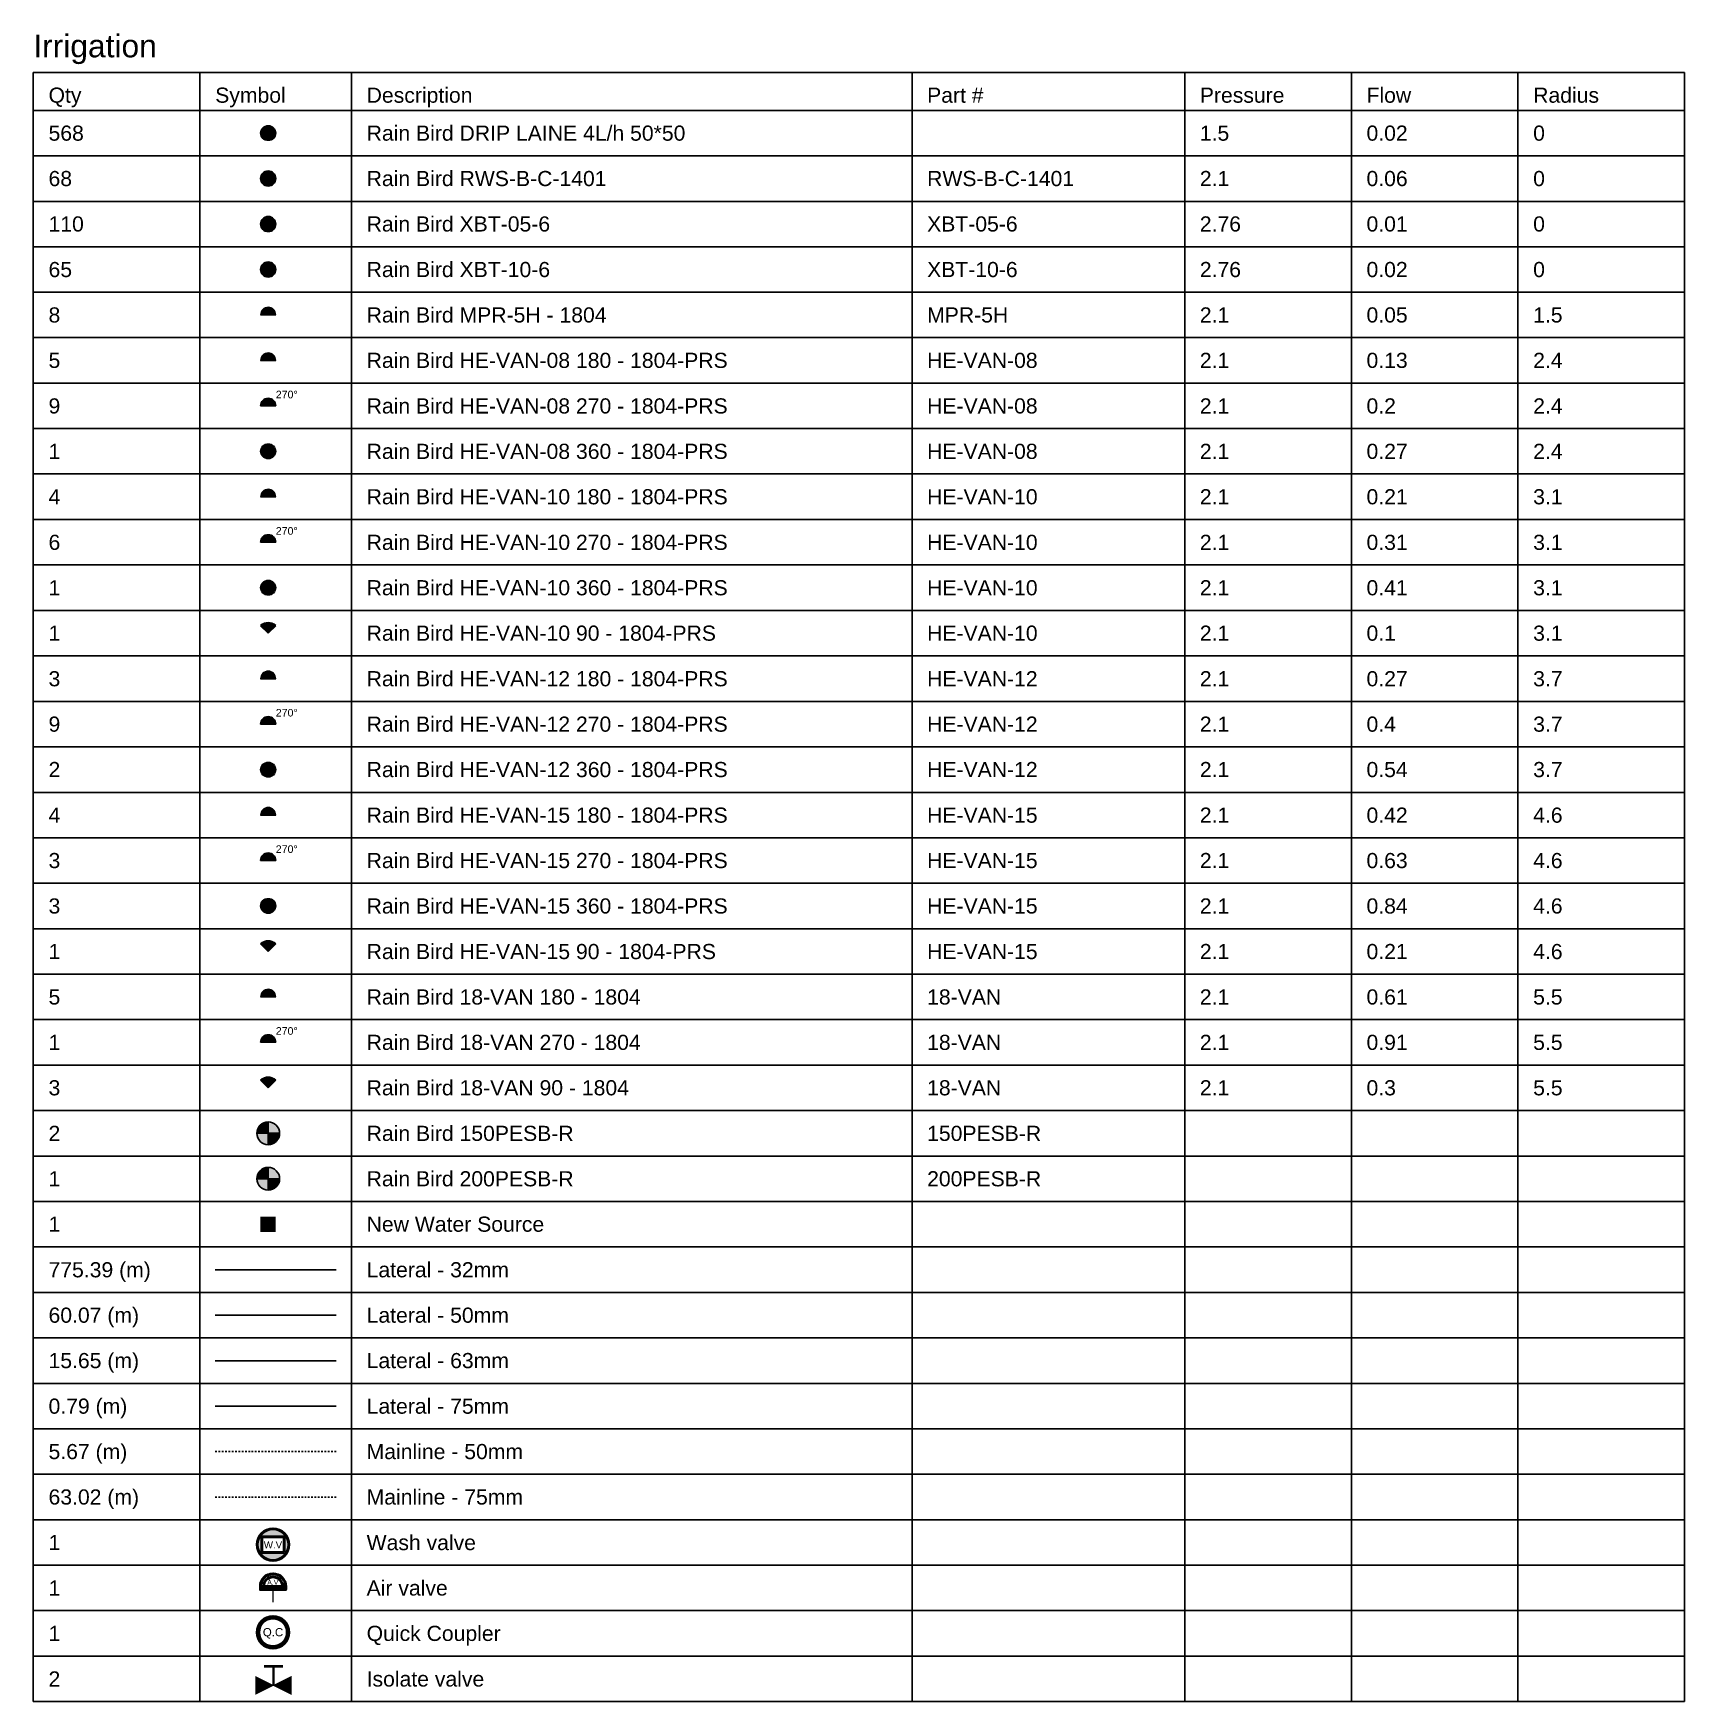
# Model space of a CAD drawing. Header units: inches. Extents: x 685564 to 685809, y 2762978 to 2763113.
# Drawn here: x 685709.4 to 685809, y 2762977.5 to 2763078.2 of the extents above; entities that cross this region are included whole.
import ezdxf

# ---------------------------------------------------------------- set-up
doc = ezdxf.new("R2010")
doc.units = ezdxf.units.IN
doc.header["$MEASUREMENT"] = 0
doc.linetypes.add('DASHED', pattern=[0.75, 0.5, -0.25])
for name, color, linetype, lineweight in [('AIR VALVE', 7, 'Continuous', 50), ('Quick Coupler', 7, 'Continuous', 50), ('WASH VALVE', 7, 'Continuous', 50)]:
    doc.layers.add(name, color=color, linetype=linetype, lineweight=lineweight)
doc.layers.add('isolate valve', color=5, linetype='Continuous')
doc.layers.add('L-LGND-IRRI', color=7, linetype='Continuous')
doc.layers.add('L-SYMB-TRIM', color=7, linetype='Continuous', true_color=0x000000)
doc.styles.add('LegendText', font='arial.ttf', dxfattribs={"height": 0.9144})
doc.styles.get("Standard").update_dxf_attribs({"font": 'arial.ttf'})

# ---------------------------------------------------------------- blocks, each defined once
blk = doc.blocks.new('sprinklersym-16')
at = {"linetype": 'ByBlock'}
blk.add_hatch(color=0, dxfattribs=at).paths.add_polyline_path([(0.5, 0), (0.49, 0.08), (0.48, 0.15), (0.45, 0.23), (0.4, 0.29), (0.35, 0.35), (0.29, 0.4), (0.23, 0.45), (0.15, 0.48), (0.08, 0.49), (0, 0.5), (-0.08, 0.49), (-0.15, 0.48), (-0.23, 0.45), (-0.29, 0.4), (-0.35, 0.35), (-0.4, 0.29), (-0.45, 0.23), (-0.48, 0.15), (-0.49, 0.08), (-0.5, 0), (-0.49, -0.08), (-0.48, -0.15), (-0.45, -0.23), (-0.4, -0.29), (-0.35, -0.35), (-0.29, -0.4), (-0.23, -0.45), (-0.15, -0.48), (-0.08, -0.49), (0, -0.5), (0.08, -0.49), (0.15, -0.48), (0.23, -0.45), (0.29, -0.4), (0.35, -0.35), (0.4, -0.29), (0.45, -0.23), (0.48, -0.15), (0.49, -0.08)], flags=0)
at = {"color": 0, "linetype": 'ByBlock', "lineweight": 0}
blk.add_circle((0, 0), 0.5, dxfattribs=at)
blk = doc.blocks.new('sprinklersym-1')
at = {"linetype": 'Continuous', "lineweight": 0}
blk.add_hatch(color=0, dxfattribs=at).paths.add_polyline_path([(0.05, -0.07), (0.07, -0.06), (0.07, -0.05), (0.08, -0.04), (0.09, -0.03), (0.09, -0.01), (0.09, 0), (0.09, 0.02), (0.09, 0.03), (0.08, 0.04), (0.07, 0.05), (0.06, 0.07), (0.05, 0.07), (0.04, 0.08), (0.03, 0.09), (0.01, 0.09), (0, 0.09), (-0.02, 0.09), (-0.03, 0.09), (-0.04, 0.08), (-0.05, 0.07), (-0.07, 0.06), (-0.07, 0.05), (-0.08, 0.04), (-0.09, 0.03), (-0.09, 0.01), (-0.09, 0), (-0.09, -0.02), (-0.09, -0.03), (-0.08, -0.04), (-0.07, -0.05), (-0.06, -0.07), (-0.05, -0.07), (-0.04, -0.08), (-0.03, -0.09), (-0.01, -0.09), (0, -0.09), (0.02, -0.09), (0.03, -0.09), (0.04, -0.08)], flags=0)
at = {"layer": 'L-SYMB-TRIM', "linetype": 'Continuous', "lineweight": 0}
h = blk.add_hatch(color=256, dxfattribs=at)
edge = h.paths.add_edge_path()
edge.add_arc((0, 0), 0.5, 0, 360)
at = {"color": 0, "linetype": 'Continuous', "ltscale": 7.073005}
blk.add_circle((0, 0), 0.5, dxfattribs=at)
blk = doc.blocks.new('sprinklersym-17')
at = {"linetype": 'ByBlock'}
blk.add_hatch(color=0, dxfattribs=at).paths.add_polyline_path([(0.5, 0), (0.5, 0.08), (0.48, 0.15), (0.45, 0.23), (0.41, 0.29), (0.35, 0.35), (0.3, 0.4), (0.23, 0.44), (0.16, 0.47), (0.08, 0.49), (0, 0.5), (-0.08, 0.49), (-0.15, 0.47), (-0.23, 0.44), (-0.29, 0.4), (-0.35, 0.35), (-0.4, 0.29), (-0.44, 0.23), (-0.47, 0.15), (-0.49, 0.08), (-0.5, 0), (-0.49, 0), (0.5, 0)], flags=0)
at = {"color": 0, "linetype": 'ByBlock', "lineweight": 0}
blk.add_line((-0.5, 0), (0.5, 0), dxfattribs=at)
blk.add_arc((0, 0), 0.5, 0, 180, dxfattribs=at)
blk = doc.blocks.new('sprinklersym-146')
at = {"linetype": 'Continuous'}
blk.add_hatch(color=0, dxfattribs=at).paths.add_polyline_path([(0.5, 0), (0.49, 0.08), (0.48, 0.15), (0.45, 0.23), (0.4, 0.29), (0.35, 0.35), (0.29, 0.4), (0.23, 0.45), (0.15, 0.48), (0.08, 0.49), (0, 0.5), (-0.08, 0.49), (-0.15, 0.48), (-0.23, 0.45), (-0.29, 0.4), (-0.35, 0.35), (-0.4, 0.29), (-0.45, 0.23), (-0.48, 0.15), (-0.49, 0.08), (-0.5, 0)], flags=0)
at = {"color": 0, "linetype": 'Continuous', "ltscale": 0.442069, "flags": 128}
blk.add_lwpolyline([(-0.5, 0), (0.5, 0)], dxfattribs=at)
at = {"color": 0, "linetype": 'Continuous', "ltscale": 0.442069}
blk.add_arc((0, 0), 0.5, 0, 180, dxfattribs=at)
at = {"color": 0, "linetype": 'Continuous', "lineweight": 0}
blk.add_text('270°', height=0.5, dxfattribs=at).set_placement((0.5, 0.5))
blk = doc.blocks.new('sprinklersym-18')
at = {"linetype": 'ByBlock'}
blk.add_hatch(color=0, dxfattribs=at).paths.add_polyline_path([(0.5, 0.5), (0.42, 0.57), (0.32, 0.63), (0.22, 0.67), (0.11, 0.7), (0, 0.71), (-0.11, 0.7), (-0.22, 0.67), (-0.32, 0.63), (-0.41, 0.57), (-0.5, 0.5), (-0.5, 0.5), (0, 0)], flags=0)
at = {"color": 0, "linetype": 'ByBlock', "lineweight": 0}
for q in [(-0.5, 0.5), (0.5, 0.5)]:
    blk.add_line((0, 0), q, dxfattribs=at)
blk.add_arc((0, 0), 0.71, 45.1817, 134.817, dxfattribs=at)
blk = doc.blocks.new('valvesym-1')
at = {"linetype": 'Continuous', "lineweight": 0}
for points in [[(-0.01, 0), (-0.75, 0), (-0.75, 0.01), (-0.74, 0.12), (-0.71, 0.23), (-0.67, 0.34), (-0.61, 0.44), (-0.53, 0.53), (-0.44, 0.61), (-0.34, 0.67), (-0.23, 0.71), (-0.12, 0.74), (-0.01, 0.75), (0, 0.75), (0, 0.01)], [(0.75, 0), (0.01, 0), (0, -0.01), (0, -0.75), (0.01, -0.75), (0.12, -0.74), (0.23, -0.71), (0.34, -0.67), (0.44, -0.61), (0.53, -0.53), (0.61, -0.44), (0.67, -0.34), (0.71, -0.23), (0.74, -0.12), (0.75, -0.01)]]:
    blk.add_hatch(color=0, dxfattribs=at).paths.add_polyline_path(points, flags=0)
at = {"layer": 'L-SYMB-TRIM', "linetype": 'Continuous', "lineweight": 0}
h = blk.add_hatch(color=256, dxfattribs=at)
edge = h.paths.add_edge_path()
edge.add_arc((0, 0), 0.75, 0, 360)
at = {"color": 0, "linetype": 'Continuous', "ltscale": 0.102234, "flags": 128}
for points in [[(0.75, 0), (-0.75, 0)], [(0, 0.75), (0, -0.75)]]:
    blk.add_lwpolyline(points, dxfattribs=at)
at = {"color": 0, "linetype": 'Continuous', "ltscale": 0.102234}
blk.add_circle((0, 0), 0.75, dxfattribs=at)
blk = doc.blocks.new('metersym-6')
at = {"linetype": 'Continuous', "lineweight": 0}
h = blk.add_hatch(color=0, dxfattribs=at)
h.paths.add_polyline_path([(0.49, 0.5), (-0.51, 0.5), (-0.51, -0.5), (0.49, -0.5)])
h.paths.add_polyline_path([(0.23, 0.21), (0.24, 0.19), (0.25, 0.17), (0.26, 0.15), (0.26, 0.13), (0.26, 0.1), (0.26, 0.08), (0.26, 0.07), (0.25, 0.05), (0.25, 0.03), (0.25, 0.02), (0.24, 0), (0.23, -0.01), (0.22, -0.02), (0.22, -0.03), (0.21, -0.04), (0.2, -0.05), (0.19, -0.06), (0.18, -0.06), (0.16, -0.07), (0.15, -0.08), (0.14, -0.08), (0.13, -0.08), (0.12, -0.09), (0.1, -0.09), (0.09, -0.09), (0.07, -0.09), (0.04, -0.09), (0.02, -0.09), (-0.01, -0.09), (-0.09, -0.09), (-0.09, -0.33), (-0.22, -0.33), (-0.22, 0.29), (-0.02, 0.29), (0.02, 0.29), (0.05, 0.29), (0.08, 0.29), (0.1, 0.29), (0.12, 0.29), (0.13, 0.28), (0.15, 0.28), (0.17, 0.27), (0.18, 0.26), (0.2, 0.25), (0.21, 0.24), (0.22, 0.22)], flags=16)
blk.add_hatch(color=0, dxfattribs=at).paths.add_polyline_path([(-0.09, 0.01), (-0.02, 0.01), (0, 0.01), (0.02, 0.01), (0.04, 0.01), (0.05, 0.01), (0.07, 0.02), (0.08, 0.02), (0.08, 0.02), (0.09, 0.03), (0.1, 0.03), (0.1, 0.04), (0.11, 0.04), (0.12, 0.05), (0.12, 0.06), (0.12, 0.07), (0.13, 0.07), (0.13, 0.08), (0.13, 0.09), (0.13, 0.1), (0.13, 0.11), (0.13, 0.12), (0.12, 0.13), (0.12, 0.14), (0.12, 0.15), (0.11, 0.16), (0.1, 0.16), (0.1, 0.17), (0.09, 0.17), (0.08, 0.18), (0.07, 0.18), (0.06, 0.18), (0.05, 0.19), (0.04, 0.19), (0.03, 0.19), (0.02, 0.19), (0.01, 0.19), (0, 0.19), (-0.01, 0.19), (-0.02, 0.19), (-0.04, 0.19), (-0.05, 0.19), (-0.07, 0.19), (-0.09, 0.19)])
at = {"layer": 'L-SYMB-TRIM', "linetype": 'Continuous', "lineweight": 0}
blk.add_hatch(color=256, dxfattribs=at).paths.add_polyline_path([(-0.51, -0.5), (0.49, -0.5), (0.49, 0.5), (-0.51, 0.5)])
at = {"color": 0, "linetype": 'Continuous', "ltscale": 0.102234, "const_width": 0.01, "flags": 128}
blk.add_lwpolyline([(-0.51, -0.5), (0.49, -0.5), (0.49, 0.5), (-0.51, 0.5), (-0.51, -0.5)], close=True, dxfattribs=at)
at = {"color": 0, "linetype": 'Continuous', "ltscale": 0.00639, "flags": 128}
for points in [[(-0.22, -0.33), (-0.22, 0.29), (-0.02, 0.29), (0.02, 0.29), (0.05, 0.29), (0.08, 0.29), (0.1, 0.29), (0.12, 0.29), (0.13, 0.28), (0.15, 0.28), (0.17, 0.27), (0.18, 0.26), (0.2, 0.25), (0.21, 0.24), (0.22, 0.22), (0.23, 0.21), (0.24, 0.19), (0.25, 0.17), (0.26, 0.15), (0.26, 0.13), (0.26, 0.1), (0.26, 0.08), (0.26, 0.07), (0.25, 0.05), (0.25, 0.03), (0.25, 0.02), (0.24, 0), (0.23, -0.01), (0.22, -0.02), (0.22, -0.03), (0.21, -0.04), (0.2, -0.05), (0.19, -0.06), (0.18, -0.06), (0.16, -0.07), (0.15, -0.08), (0.14, -0.08), (0.13, -0.08), (0.12, -0.09), (0.1, -0.09), (0.09, -0.09), (0.07, -0.09), (0.04, -0.09), (0.02, -0.09), (-0.01, -0.09), (-0.09, -0.09), (-0.09, -0.33), (-0.22, -0.33)], [(-0.09, 0.19), (-0.09, 0.01), (-0.02, 0.01), (0, 0.01), (0.02, 0.01), (0.04, 0.01), (0.05, 0.01), (0.07, 0.02), (0.08, 0.02), (0.08, 0.02), (0.09, 0.03), (0.1, 0.03), (0.1, 0.04), (0.11, 0.04), (0.12, 0.05), (0.12, 0.06), (0.12, 0.07), (0.13, 0.07), (0.13, 0.08), (0.13, 0.09), (0.13, 0.1), (0.13, 0.11), (0.13, 0.12), (0.12, 0.13), (0.12, 0.14), (0.12, 0.15), (0.11, 0.16), (0.1, 0.16), (0.1, 0.17), (0.09, 0.17), (0.08, 0.18), (0.07, 0.18), (0.06, 0.18), (0.05, 0.19), (0.04, 0.19), (0.03, 0.19), (0.02, 0.19), (0.01, 0.19), (0, 0.19), (-0.01, 0.19), (-0.02, 0.19), (-0.04, 0.19), (-0.05, 0.19), (-0.07, 0.19), (-0.09, 0.19)]]:
    blk.add_lwpolyline(points, close=True, dxfattribs=at)
blk = doc.blocks.new('isolate valve')
at = {"layer": 'isolate valve', "color": 5, "const_width": 0.05}
blk.add_lwpolyline([(0, 0), (0, 0.4), (-0.2, 0.4), (0.2, 0.4)], dxfattribs=at)
at = {"layer": 'isolate valve', "color": 5}
for points in [[(0.018, 0, 0, 0.4, 0), (-0.382, 0, 0.4, 0.4, 0)], [(-0.018, 0, 0, 0.4, 0), (0.382, 0, 0.4, 0.4, 0)]]:
    blk.add_lwpolyline(points, format="xyseb", dxfattribs=at)
blk = doc.blocks.new('Quick Coupler')
at = {"layer": 'Quick Coupler', "true_color": 0xf8991e}
h = blk.add_hatch(color=30, dxfattribs=at)
h.dxf.hatch_style = 1
h.paths.add_polyline_path([(-0.5, 0, 1), (0.5, 0, 1)])
h.paths.add_polyline_path([(0.45, 0, -1), (-0.45, 0, -1)], flags=16)
h.paths.add_polyline_path([(-0.392, -0.216), (0.393, -0.216), (0.393, 0.209), (-0.392, 0.209)], flags=8)
at = {"layer": 'Quick Coupler', "color": 30, "true_color": 0xf8991e}
blk.add_circle((0, 0), 0.5, dxfattribs=at)
at = {"layer": 'Quick Coupler', "color": 30, "lineweight": 50, "true_color": 0xf8991e}
blk.add_circle((0, 0), 0.45, dxfattribs=at)
at = {"layer": 'Quick Coupler', "color": 30, "true_color": 0xf8991e}
blk.add_text('Q.C', height=0.2588, dxfattribs=at).set_placement((-0.321, -0.125))
blk = doc.blocks.new('AIR VALVE')
at = {"layer": 'AIR VALVE'}
h = blk.add_hatch(color=4, dxfattribs=at)
h.dxf.hatch_style = 1
h.paths.add_polyline_path([(-0.4, 0.5), (-0.3, 0.5, -1), (0.3, 0.5), (0.4, 0.5, 1)])
h = blk.add_hatch(color=4, dxfattribs=at)
h.dxf.hatch_style = 1
h.paths.add_polyline_path([(0, 0.5), (0, 0.4), (0.4, 0.4), (0.4, 0.5)])
h.paths.add_polyline_path([(-0.4, 0.5), (-0.4, 0.4), (0, 0.4), (0, 0.5)])
at = {"layer": 'AIR VALVE', "color": 4}
for points in [[(0.4, 0.5), (-0.4, 0.5)], [(0.4, 0.5), (0.4, 0.4), (-0.4, 0.4), (-0.4, 0.5)]]:
    blk.add_lwpolyline(points, dxfattribs=at)
at = {"layer": 'AIR VALVE', "color": 4, "const_width": 0.05}
blk.add_lwpolyline([(0, 0), (0, 0.5)], dxfattribs=at)
at = {"layer": 'AIR VALVE', "color": 4}
for radius in [0.4, 0.3]:
    blk.add_arc((0, 0.5), radius, 0, 180, dxfattribs=at)
blk.add_text('A.V', height=0.155, dxfattribs=at).set_placement((-0.181, 0.556))
blk = doc.blocks.new('WASH VALVE')
at = {"layer": 'WASH VALVE', "true_color": 0xa953a0}
h = blk.add_hatch(color=215, dxfattribs=at)
h.dxf.hatch_style = 1
h.paths.add_polyline_path([(-0.5, 0, 1), (0.5, 0, 1)])
h.paths.add_polyline_path([(0, 0.25), (0.35, 0.25), (0.35, 0), (0.35, -0.25), (0, -0.25), (-0.35, -0.25), (-0.35, 0), (-0.35, 0.25)], flags=16)
at = {"layer": 'WASH VALVE', "color": 215, "true_color": 0xa953a0}
blk.add_lwpolyline([(0.35, -0.25), (0, -0.25), (-0.35, -0.25), (-0.35, 0), (-0.35, 0.25), (0, 0.25), (0.35, 0.25), (0.35, 0)], close=True, dxfattribs=at)
blk.add_circle((0, 0), 0.5, dxfattribs=at)
blk.add_text('W.V', height=0.2187, dxfattribs=at).set_placement((-0.29, -0.117))

msp = doc.modelspace()

# ---------------------------------------------------------------- linework, layer by layer
at = {"layer": 'L-LGND-IRRI'}
for p, q in [((685709.36, 2763075.83), (685809.03, 2763075.83)), ((685709.36, 2763075.83), (685709.36, 2762977.53)), ((685719.42, 2763075.83), (685719.42, 2762977.53)), ((685728.57, 2763075.83), (685728.57, 2762977.53)), ((685762.4, 2763075.83), (685762.4, 2762977.53)), ((685778.86, 2763075.83), (685778.86, 2762977.53)), ((685788.92, 2763075.83), (685788.92, 2762977.53)), ((685798.97, 2763075.83), (685798.97, 2762977.53)), ((685809.03, 2763075.83), (685809.03, 2762977.53)), ((685709.36, 2763073.54), (685809.03, 2763073.54)), ((685709.36, 2763070.8), (685809.03, 2763070.8)), ((685709.36, 2763068.05), (685809.03, 2763068.05)), ((685709.36, 2763065.31), (685809.03, 2763065.31)), ((685709.36, 2763062.57), (685809.03, 2763062.57)), ((685709.36, 2763059.83), (685809.03, 2763059.83)), ((685709.36, 2763057.08), (685809.03, 2763057.08)), ((685709.36, 2763054.34), (685809.03, 2763054.34)), ((685709.36, 2763051.6), (685809.03, 2763051.6)), ((685709.36, 2763048.85), (685809.03, 2763048.85)), ((685709.36, 2763046.11), (685809.03, 2763046.11)), ((685709.36, 2763043.37), (685809.03, 2763043.37)), ((685709.36, 2763040.62), (685809.03, 2763040.62)), ((685709.36, 2763037.88), (685809.03, 2763037.88)), ((685709.36, 2763035.14), (685809.03, 2763035.14)), ((685709.36, 2763032.39), (685809.03, 2763032.39)), ((685709.36, 2763029.65), (685809.03, 2763029.65)), ((685709.36, 2763026.91), (685809.03, 2763026.91)), ((685709.36, 2763024.16), (685809.03, 2763024.16)), ((685709.36, 2763021.42), (685809.03, 2763021.42)), ((685709.36, 2763018.68), (685809.03, 2763018.68)), ((685709.36, 2763015.93), (685809.03, 2763015.93)), ((685709.36, 2763013.19), (685809.03, 2763013.19)), ((685709.36, 2763010.45), (685809.03, 2763010.45)), ((685709.36, 2763007.7), (685809.03, 2763007.7)), ((685709.36, 2763004.96), (685809.03, 2763004.96)), ((685709.36, 2763002.22), (685809.03, 2763002.22)), ((685709.36, 2762999.47), (685809.03, 2762999.47)), ((685709.36, 2762996.73), (685809.03, 2762996.73)), ((685709.36, 2762993.99), (685809.03, 2762993.99)), ((685709.36, 2762991.25), (685809.03, 2762991.25)), ((685709.36, 2762988.5), (685809.03, 2762988.5)), ((685709.36, 2762985.76), (685809.03, 2762985.76)), ((685709.36, 2762983.02), (685809.03, 2762983.02)), ((685709.36, 2762980.27), (685809.03, 2762980.27)), ((685709.36, 2762977.53), (685809.03, 2762977.53))]:
    msp.add_line(p, q, dxfattribs=at)
at = {"layer": 'L-LGND-IRRI', "color": 5, "linetype": 'Continuous'}
msp.add_line((685720.34, 2763003.59), (685727.65, 2763003.59), dxfattribs=at)
at = {"layer": 'L-LGND-IRRI', "color": 4, "linetype": 'Continuous'}
msp.add_line((685720.34, 2763000.85), (685727.65, 2763000.85), dxfattribs=at)
at = {"layer": 'L-LGND-IRRI', "color": 214, "linetype": 'Continuous'}
msp.add_line((685720.34, 2762998.1), (685727.65, 2762998.1), dxfattribs=at)
at = {"layer": 'L-LGND-IRRI', "color": 220, "linetype": 'Continuous'}
msp.add_line((685720.34, 2762995.36), (685727.65, 2762995.36), dxfattribs=at)
at = {"layer": 'L-LGND-IRRI', "color": 10, "linetype": 'DASHED', "ltscale": 0.1524}
for p, q in [((685720.34, 2762992.62), (685727.65, 2762992.62)), ((685720.34, 2762989.87), (685727.65, 2762989.87))]:
    msp.add_line(p, q, dxfattribs=at)

# ---------------------------------------------------------------- block references
at = {"layer": 'AIR VALVE', "xscale": 1.91340208606901, "yscale": 1.91340208606901, "zscale": 1.91340208606901}
for name, p in [('WASH VALVE', (685723.83, 2762987)), ('AIR VALVE', (685723.83, 2762983.52))]:
    msp.add_blockref(name, p, dxfattribs=at)
at = {"layer": 'isolate valve', "color": 7, "xscale": 2.870103129103514, "yscale": 2.870103129103514, "zscale": 2.870103129103514}
msp.add_blockref('isolate valve', (685723.85, 2762978.51), dxfattribs=at)
at = {"layer": 'L-LGND-IRRI', "color": 7, "xscale": 0.9144000000000001, "yscale": 0.9144000000000001}
for name, p in [('sprinklersym-16', (685723.54, 2763072.17)), ('sprinklersym-1', (685723.54, 2763063.94)), ('sprinklersym-17', (685723.54, 2763031.02)), ('sprinklersym-146', (685723.54, 2763028.28)), ('sprinklersym-16', (685723.54, 2763025.54)), ('sprinklersym-18', (685723.54, 2763022.79)), ('valvesym-1', (685723.54, 2763011.82)), ('valvesym-1', (685723.54, 2763009.08))]:
    msp.add_blockref(name, p, dxfattribs=at)
at = {"layer": 'L-LGND-IRRI', "color": 6, "true_color": 0xff00ff, "xscale": 0.9144000000000001, "yscale": 0.9144000000000001}
msp.add_blockref('sprinklersym-1', (685723.54, 2763069.43), dxfattribs=at)
at = {"layer": 'L-LGND-IRRI', "color": 5, "true_color": 0x0000ff, "xscale": 0.9144000000000001, "yscale": 0.9144000000000001}
msp.add_blockref('sprinklersym-1', (685723.54, 2763066.68), dxfattribs=at)
at = {"layer": 'L-LGND-IRRI', "color": 1, "true_color": 0xff0000, "xscale": 0.9144000000000001, "yscale": 0.9144000000000001}
msp.add_blockref('sprinklersym-17', (685723.54, 2763061.2), dxfattribs=at)
at = {"layer": 'L-LGND-IRRI', "color": 104, "true_color": 0x009933, "xscale": 0.9144000000000001, "yscale": 0.9144000000000001}
for name, p in [('sprinklersym-17', (685723.54, 2763058.45)), ('sprinklersym-146', (685723.54, 2763055.71)), ('sprinklersym-16', (685723.54, 2763052.97))]:
    msp.add_blockref(name, p, dxfattribs=at)
at = {"layer": 'L-LGND-IRRI', "color": 152, "true_color": 0x006ad5, "xscale": 0.9144000000000001, "yscale": 0.9144000000000001}
for name, p in [('sprinklersym-17', (685723.54, 2763050.22)), ('sprinklersym-146', (685723.54, 2763047.48)), ('sprinklersym-16', (685723.54, 2763044.74)), ('sprinklersym-18', (685723.54, 2763041.99))]:
    msp.add_blockref(name, p, dxfattribs=at)
at = {"layer": 'L-LGND-IRRI', "color": 27, "true_color": 0x6b4d2c, "xscale": 0.9144000000000001, "yscale": 0.9144000000000001}
for name, p in [('sprinklersym-17', (685723.54, 2763039.25)), ('sprinklersym-146', (685723.54, 2763036.51)), ('sprinklersym-16', (685723.54, 2763033.76))]:
    msp.add_blockref(name, p, dxfattribs=at)
at = {"layer": 'L-LGND-IRRI', "color": 43, "true_color": 0xdaae3e, "xscale": 0.9144000000000001, "yscale": 0.9144000000000001}
for name, p in [('sprinklersym-17', (685723.54, 2763020.05)), ('sprinklersym-146', (685723.54, 2763017.31)), ('sprinklersym-18', (685723.54, 2763014.56))]:
    msp.add_blockref(name, p, dxfattribs=at)
at = {"layer": 'L-LGND-IRRI', "xscale": 0.9144000000000001, "yscale": 0.9144000000000001}
msp.add_blockref('metersym-6', (685723.54, 2763006.33), dxfattribs=at)
at = {"layer": 'Quick Coupler', "xscale": 1.91340208606901, "yscale": 1.91340208606901, "zscale": 1.91340208606901}
msp.add_blockref('Quick Coupler', (685723.83, 2762981.71), dxfattribs=at)

# ---------------------------------------------------------------- texts
at = {"layer": 'L-LGND-IRRI', "style": 'LegendText'}
for s, height, p in [('Irrigation', 1.372, (685709.36, 2763076.74)), ('Qty', 0.914, (685710.28, 2763074)), ('Symbol', 0.914, (685720.34, 2763074)), ('Description', 0.9144, (685729.48, 2763074)), ('Part #', 0.914, (685763.31, 2763074)), ('Pressure', 0.914, (685779.77, 2763074)), ('Flow', 0.914, (685789.83, 2763074)), ('Radius', 0.914, (685799.89, 2763074)), ('568', 0.914, (685710.28, 2763071.71)), ('Rain Bird DRIP LAINE 4L/h 50*50', 0.9144, (685729.48, 2763071.71)), ('1.5', 0.914, (685779.77, 2763071.71)), ('0.02', 0.914, (685789.83, 2763071.71)), ('0', 0.914, (685799.89, 2763071.71)), ('68', 0.914, (685710.28, 2763068.97)), ('Rain Bird RWS-B-C-1401', 0.9144, (685729.48, 2763068.97)), ('RWS-B-C-1401', 0.9144, (685763.31, 2763068.97)), ('2.1', 0.914, (685779.77, 2763068.97)), ('0.06', 0.914, (685789.83, 2763068.97)), ('0', 0.914, (685799.89, 2763068.97)), ('110', 0.914, (685710.28, 2763066.23)), ('Rain Bird XBT-05-6', 0.9144, (685729.48, 2763066.23)), ('XBT-05-6', 0.914, (685763.31, 2763066.23)), ('2.76', 0.914, (685779.77, 2763066.23)), ('0.01', 0.914, (685789.83, 2763066.23)), ('0', 0.914, (685799.89, 2763066.23)), ('65', 0.914, (685710.28, 2763063.48)), ('Rain Bird XBT-10-6', 0.9144, (685729.48, 2763063.48)), ('XBT-10-6', 0.914, (685763.31, 2763063.48)), ('2.76', 0.914, (685779.77, 2763063.48)), ('0.02', 0.914, (685789.83, 2763063.48)), ('0', 0.914, (685799.89, 2763063.48)), ('8', 0.914, (685710.28, 2763060.74)), ('Rain Bird MPR-5H - 1804', 0.9144, (685729.48, 2763060.74)), ('MPR-5H', 0.914, (685763.31, 2763060.74)), ('2.1', 0.914, (685779.77, 2763060.74)), ('0.05', 0.914, (685789.83, 2763060.74)), ('1.5', 0.914, (685799.89, 2763060.74)), ('5', 0.914, (685710.28, 2763058)), ('Rain Bird HE-VAN-08 180 - 1804-PRS', 0.9144, (685729.48, 2763058)), ('HE-VAN-08', 0.914, (685763.31, 2763058)), ('2.1', 0.914, (685779.77, 2763058)), ('0.13', 0.914, (685789.83, 2763058)), ('2.4', 0.914, (685799.89, 2763058)), ('9', 0.914, (685710.28, 2763055.25)), ('Rain Bird HE-VAN-08 270 - 1804-PRS', 0.9144, (685729.48, 2763055.25)), ('HE-VAN-08', 0.914, (685763.31, 2763055.25)), ('2.1', 0.914, (685779.77, 2763055.25)), ('0.2', 0.914, (685789.83, 2763055.25)), ('2.4', 0.914, (685799.89, 2763055.25)), ('1', 0.914, (685710.28, 2763052.51)), ('Rain Bird HE-VAN-08 360 - 1804-PRS', 0.9144, (685729.48, 2763052.51)), ('HE-VAN-08', 0.914, (685763.31, 2763052.51)), ('2.1', 0.914, (685779.77, 2763052.51)), ('0.27', 0.914, (685789.83, 2763052.51)), ('2.4', 0.914, (685799.89, 2763052.51)), ('4', 0.914, (685710.28, 2763049.77)), ('Rain Bird HE-VAN-10 180 - 1804-PRS', 0.9144, (685729.48, 2763049.77)), ('HE-VAN-10', 0.914, (685763.31, 2763049.77)), ('2.1', 0.914, (685779.77, 2763049.77)), ('0.21', 0.914, (685789.83, 2763049.77)), ('3.1', 0.914, (685799.89, 2763049.77)), ('6', 0.914, (685710.28, 2763047.02)), ('Rain Bird HE-VAN-10 270 - 1804-PRS', 0.9144, (685729.48, 2763047.02)), ('HE-VAN-10', 0.914, (685763.31, 2763047.02)), ('2.1', 0.914, (685779.77, 2763047.02)), ('0.31', 0.914, (685789.83, 2763047.02)), ('3.1', 0.914, (685799.89, 2763047.02)), ('1', 0.914, (685710.28, 2763044.28)), ('Rain Bird HE-VAN-10 360 - 1804-PRS', 0.9144, (685729.48, 2763044.28)), ('HE-VAN-10', 0.914, (685763.31, 2763044.28)), ('2.1', 0.914, (685779.77, 2763044.28)), ('0.41', 0.914, (685789.83, 2763044.28)), ('3.1', 0.914, (685799.89, 2763044.28)), ('1', 0.914, (685710.28, 2763041.54)), ('Rain Bird HE-VAN-10 90 - 1804-PRS', 0.9144, (685729.48, 2763041.54)), ('HE-VAN-10', 0.914, (685763.31, 2763041.54)), ('2.1', 0.914, (685779.77, 2763041.54)), ('0.1', 0.914, (685789.83, 2763041.54)), ('3.1', 0.914, (685799.89, 2763041.54)), ('3', 0.914, (685710.28, 2763038.79)), ('Rain Bird HE-VAN-12 180 - 1804-PRS', 0.9144, (685729.48, 2763038.79)), ('HE-VAN-12', 0.914, (685763.31, 2763038.79)), ('2.1', 0.914, (685779.77, 2763038.79)), ('0.27', 0.914, (685789.83, 2763038.79)), ('3.7', 0.914, (685799.89, 2763038.79)), ('9', 0.914, (685710.28, 2763036.05)), ('Rain Bird HE-VAN-12 270 - 1804-PRS', 0.9144, (685729.48, 2763036.05)), ('HE-VAN-12', 0.914, (685763.31, 2763036.05)), ('2.1', 0.914, (685779.77, 2763036.05)), ('0.4', 0.914, (685789.83, 2763036.05)), ('3.7', 0.914, (685799.89, 2763036.05)), ('2', 0.914, (685710.28, 2763033.31)), ('Rain Bird HE-VAN-12 360 - 1804-PRS', 0.9144, (685729.48, 2763033.31)), ('HE-VAN-12', 0.914, (685763.31, 2763033.31)), ('2.1', 0.914, (685779.77, 2763033.31)), ('0.54', 0.914, (685789.83, 2763033.31)), ('3.7', 0.914, (685799.89, 2763033.31)), ('4', 0.914, (685710.28, 2763030.56)), ('Rain Bird HE-VAN-15 180 - 1804-PRS', 0.9144, (685729.48, 2763030.56)), ('HE-VAN-15', 0.914, (685763.31, 2763030.56)), ('2.1', 0.914, (685779.77, 2763030.56)), ('0.42', 0.914, (685789.83, 2763030.56)), ('4.6', 0.914, (685799.89, 2763030.56)), ('3', 0.914, (685710.28, 2763027.82)), ('Rain Bird HE-VAN-15 270 - 1804-PRS', 0.9144, (685729.48, 2763027.82)), ('HE-VAN-15', 0.914, (685763.31, 2763027.82)), ('2.1', 0.914, (685779.77, 2763027.82)), ('0.63', 0.914, (685789.83, 2763027.82)), ('4.6', 0.914, (685799.89, 2763027.82)), ('3', 0.914, (685710.28, 2763025.08)), ('Rain Bird HE-VAN-15 360 - 1804-PRS', 0.9144, (685729.48, 2763025.08)), ('HE-VAN-15', 0.914, (685763.31, 2763025.08)), ('2.1', 0.914, (685779.77, 2763025.08)), ('0.84', 0.914, (685789.83, 2763025.08)), ('4.6', 0.914, (685799.89, 2763025.08)), ('1', 0.914, (685710.28, 2763022.33)), ('Rain Bird HE-VAN-15 90 - 1804-PRS', 0.9144, (685729.48, 2763022.33)), ('HE-VAN-15', 0.914, (685763.31, 2763022.33)), ('2.1', 0.914, (685779.77, 2763022.33)), ('0.21', 0.914, (685789.83, 2763022.33)), ('4.6', 0.914, (685799.89, 2763022.33)), ('5', 0.914, (685710.28, 2763019.59)), ('Rain Bird 18-VAN 180 - 1804', 0.9144, (685729.48, 2763019.59)), ('18-VAN', 0.914, (685763.31, 2763019.59)), ('2.1', 0.914, (685779.77, 2763019.59)), ('0.61', 0.914, (685789.83, 2763019.59)), ('5.5', 0.914, (685799.89, 2763019.59)), ('Rain Bird 18-VAN 270 - 1804', 0.9144, (685729.48, 2763016.85)), ('1', 0.914, (685710.28, 2763016.85)), ('18-VAN', 0.914, (685763.31, 2763016.85)), ('2.1', 0.914, (685779.77, 2763016.85)), ('0.91', 0.914, (685789.83, 2763016.85)), ('5.5', 0.914, (685799.89, 2763016.85)), ('3', 0.914, (685710.28, 2763014.11)), ('Rain Bird 18-VAN 90 - 1804', 0.9144, (685729.48, 2763014.11)), ('18-VAN', 0.914, (685763.31, 2763014.11)), ('2.1', 0.914, (685779.77, 2763014.11)), ('0.3', 0.914, (685789.83, 2763014.11)), ('5.5', 0.914, (685799.89, 2763014.11)), ('2', 0.914, (685710.28, 2763011.36)), ('Rain Bird 150PESB-R', 0.9144, (685729.48, 2763011.36)), ('150PESB-R', 0.914, (685763.31, 2763011.36)), ('1', 0.914, (685710.28, 2763008.62)), ('Rain Bird 200PESB-R', 0.9144, (685729.48, 2763008.62)), ('200PESB-R', 0.914, (685763.31, 2763008.62)), ('1', 0.914, (685710.28, 2763005.88)), ('New Water Source', 0.9144, (685729.48, 2763005.88)), ('775.39 (m)', 0.914, (685710.28, 2763003.13)), ('Lateral - 32mm', 0.9144, (685729.48, 2763003.13)), ('60.07 (m)', 0.914, (685710.28, 2763000.39)), ('Lateral - 50mm', 0.9144, (685729.48, 2763000.39)), ('15.65 (m)', 0.914, (685710.28, 2762997.65)), ('Lateral - 63mm', 0.9144, (685729.48, 2762997.65)), ('0.79 (m)', 0.914, (685710.28, 2762994.9)), ('Lateral - 75mm', 0.9144, (685729.48, 2762994.9)), ('5.67 (m)', 0.914, (685710.28, 2762992.16)), ('Mainline - 50mm', 0.9144, (685729.48, 2762992.16)), ('63.02 (m)', 0.914, (685710.28, 2762989.42)), ('Mainline - 75mm', 0.9144, (685729.48, 2762989.42)), ('Wash valve', 0.914, (685729.48, 2762986.67)), ('1', 0.914, (685710.28, 2762986.67)), ('1', 0.914, (685710.28, 2762983.93)), ('Air valve', 0.914, (685729.48, 2762983.93)), ('1', 0.914, (685710.28, 2762981.19)), ('Quick Coupler', 0.9144, (685729.48, 2762981.19)), ('2', 0.914, (685710.28, 2762978.44)), ('Isolate valve', 0.9144, (685729.48, 2762978.44))]:
    msp.add_text(s, height=height, dxfattribs=at).set_placement(p)

doc.saveas('drawing.dxf')
